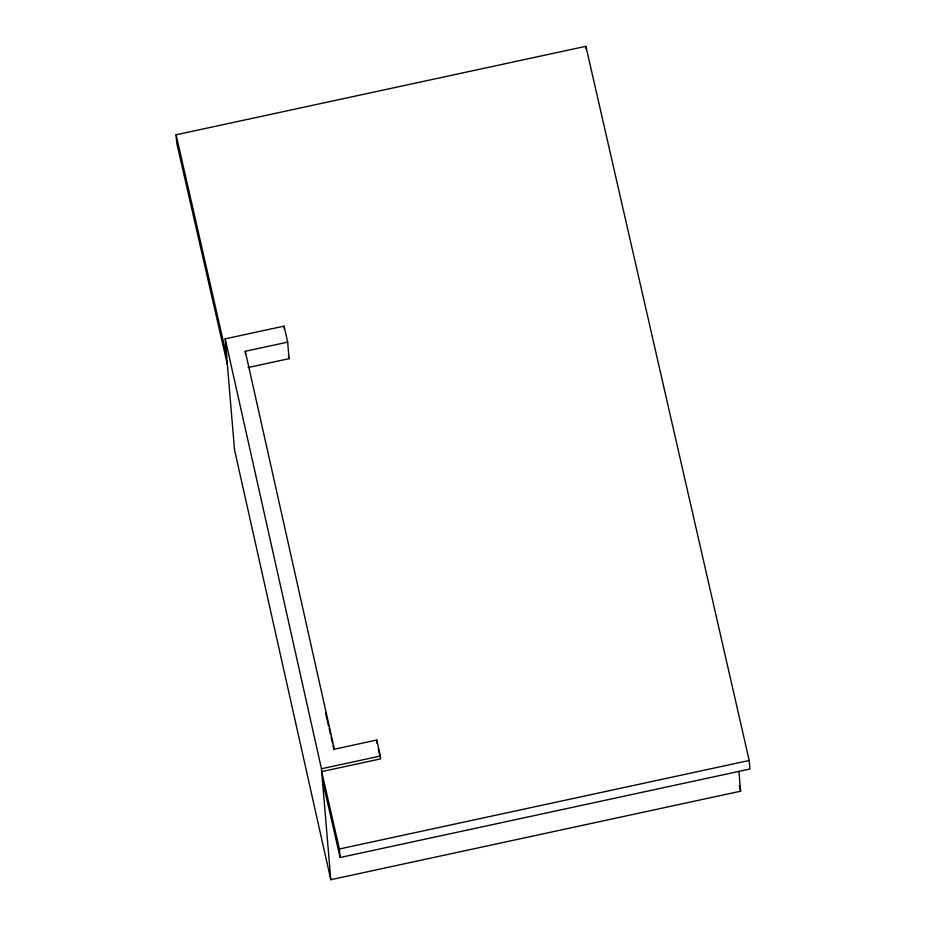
<?xml version="1.0" encoding="UTF-8"?>
<svg xmlns="http://www.w3.org/2000/svg" width="926" height="926" viewBox="0 0 926 926"><rect width="100%" height="100%" fill="white"/><g stroke="black" fill="none" stroke-linecap="round" stroke-linejoin="round"><path stroke-width="1.39" d="M227.356 364.45L176.797 143.333L176.079 134.802L585.892 46.3L749.203 760.489L749.921 769.02L340.108 857.522L322.41 780.132M738.913 771.289L740.592 791.198L330.779 879.7L234.521 449.793L225.203 338.847L284.085 326.126L287.673 342.134L289.062 358.675L248.075 367.529M245.506 354.045L245.274 351.29L287.673 342.134M340.108 857.522L339.391 848.992L321.692 771.601L380.574 758.88L380.343 756.033L376.755 740.036L334.355 749.192L245.274 351.29M330.779 879.7L321.461 768.754L380.343 756.033M339.391 848.992L749.203 760.489M288.414 355.862L289.062 358.675M378.329 749.03L379.614 754.667M325.616 713.101L328.522 725.787M329.17 728.6L330.455 734.237M331.103 737.061L332.388 742.698M333.036 745.511L333.997 749.747M176.079 134.802L226.639 355.908M739.33 785.561L740.592 791.198M225.203 338.847L321.461 768.754M585.892 46.3L586.135 49.147M376.755 740.036L377.032 743.404M284.085 326.126L284.328 328.973"/></g></svg>
